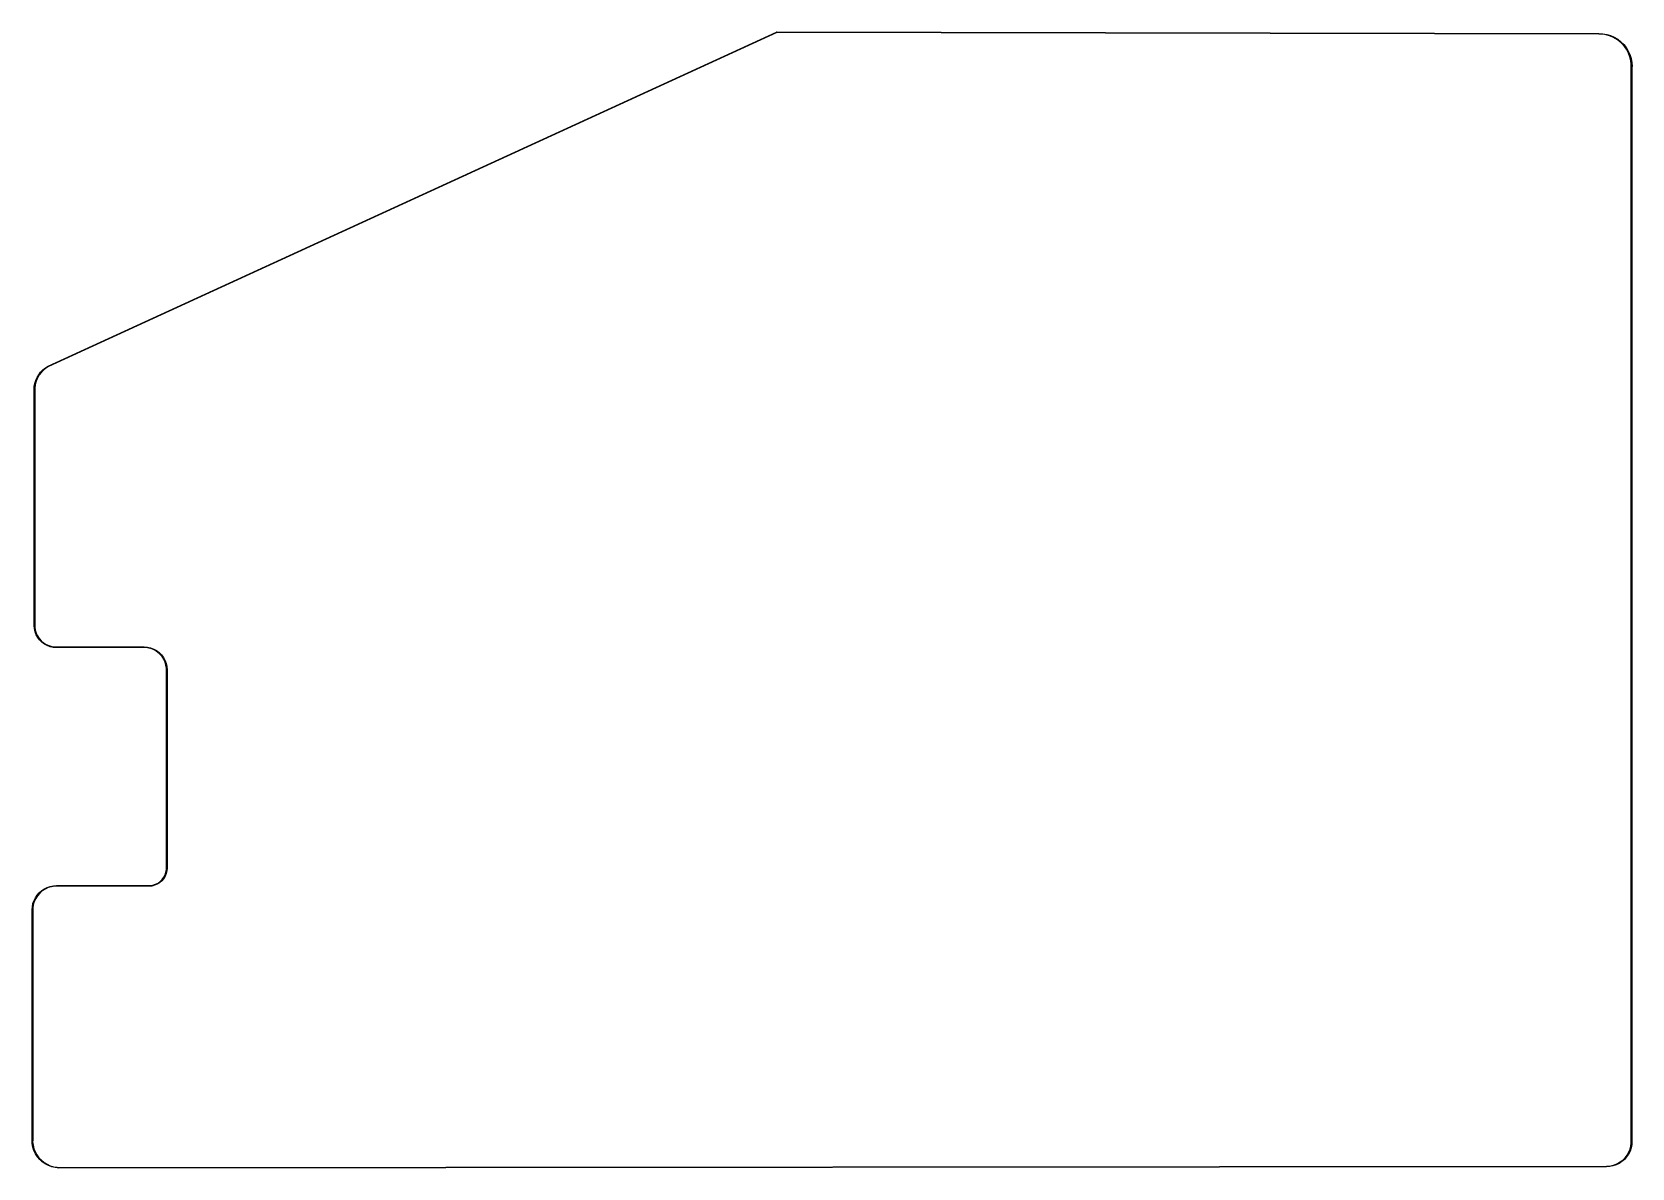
# Model space of a CAD drawing. Extents: x 412 to 531, y -381 to -296.
import ezdxf

# ---------------------------------------------------------------- set-up
doc = ezdxf.new("R2010")
doc.units = 0
doc.layers.add('BLACK', color=7, linetype='CONTINUOUS')

msp = doc.modelspace()

# ---------------------------------------------------------------- linework, layer by layer
at = {"layer": 'BLACK', "linetype": 'CONTINUOUS'}
for p, q in [((412.859577, -320.907276), (466.969291, -296.087963)), ((466.985151, -296.135696), (412.881329, -320.952308)), ((466.969291, -296.087963), (466.969956, -296.087804)), ((466.969956, -296.087804), (466.970189, -296.087573)), ((466.970189, -296.087573), (466.974491, -296.086725)), ((466.974491, -296.086725), (466.978781, -296.085704)), ((466.978781, -296.085704), (466.97909, -296.085818)), ((466.97909, -296.085818), (466.979759, -296.085687)), ((466.979759, -296.085687), (528.049597, -296.195686)), ((528.049669, -296.245687), (466.985151, -296.135696)), ((528.049597, -296.195686), (528.0496, -296.195686)), ((528.0496, -296.195686), (528.049759, -296.195687)), ((528.049769, -296.245667), (528.049669, -296.245687)), ((528.049759, -296.195687), (528.04982, -296.195699)), ((528.049828, -296.245686), (528.049769, -296.245667)), ((528.04982, -296.195699), (528.345159, -296.21227)), ((528.195075, -296.245053), (528.049828, -296.245687)), ((528.049828, -296.245687), (528.049828, -296.245686)), ((528.483599, -296.278859), (528.195075, -296.245053)), ((528.345159, -296.21227), (528.636545, -296.26446)), ((528.765921, -296.347296), (528.483599, -296.278859)), ((528.636545, -296.26446), (528.919486, -296.351491)), ((529.037899, -296.449358), (528.765921, -296.347296)), ((528.919486, -296.351491), (529.189831, -296.472086)), ((529.295545, -296.58355), (529.037899, -296.449358)), ((529.189831, -296.472086), (529.443615, -296.624477)), ((529.53508, -296.747903), (529.295545, -296.58355)), ((529.443615, -296.624477), (529.677117, -296.806429)), ((529.752992, -296.940006), (529.53508, -296.747903)), ((529.677117, -296.806429), (529.886912, -297.015273)), ((529.946083, -297.157043), (529.752992, -296.940006)), ((529.886912, -297.015273), (530.069923, -297.247947)), ((530.111521, -297.395829), (529.946083, -297.157043)), ((530.069923, -297.247947), (530.223465, -297.501037)), ((530.246882, -297.652864), (530.111521, -297.395829)), ((530.223465, -297.501037), (530.345286, -297.770831)), ((530.350178, -297.924376), (530.246882, -297.652864)), ((530.345286, -297.770831), (530.433601, -298.053374)), ((530.419896, -298.206384), (530.350178, -297.924376)), ((530.455012, -298.494751), (530.419896, -298.206384)), ((530.433601, -298.053374), (530.487113, -298.34452)), ((530.455, -298.64), (530.455037, -298.639809)), ((530.455, -378.040113), (530.455, -298.64)), ((530.455037, -298.639809), (530.455012, -298.494751)), ((530.487113, -298.34452), (530.505038, -298.64)), ((530.505038, -298.64), (530.505, -298.64)), ((530.505, -298.64), (530.505, -378.040113)), ((411.875394, -322.20593), (411.944804, -321.977121)), ((411.972832, -322.034198), (411.903952, -322.287931)), ((411.944804, -321.977121), (412.040626, -321.758057)), ((412.074638, -321.791793), (411.972832, -322.034198)), ((412.040626, -321.758057), (412.161533, -321.551775)), ((412.207586, -321.564967), (412.074638, -321.791793)), ((412.161533, -321.551775), (412.305849, -321.361134)), ((412.369343, -321.3577), (412.207586, -321.564967)), ((412.305849, -321.361134), (412.471572, -321.188777)), ((412.557072, -321.173627), (412.369343, -321.3577)), ((412.471572, -321.188777), (412.656404, -321.037094)), ((412.76748, -321.015977), (412.557072, -321.173627)), ((412.656404, -321.037094), (412.857785, -320.908187)), ((412.881329, -320.952308), (412.76748, -321.015977)), ((412.857785, -320.908187), (412.85852, -320.90804)), ((412.85852, -320.90804), (412.859577, -320.907276)), ((411.815, -322.680014), (411.816898, -322.670446)), ((411.825, -340.190014), (411.815, -322.680014)), ((411.816898, -322.670446), (411.820031, -322.667308)), ((411.820031, -322.667308), (411.83336, -322.44131)), ((411.83336, -322.44131), (411.875394, -322.20593)), ((411.869283, -322.68), (411.865007, -322.693157)), ((411.865007, -322.693157), (411.875, -340.189986)), ((411.903952, -322.287931), (411.869207, -322.548542)), ((411.869207, -322.548542), (411.869283, -322.68)), ((411.825001, -340.190021), (411.825, -340.190014)), ((411.841744, -340.424108), (411.825001, -340.190021)), ((411.891634, -340.65345), (411.841744, -340.424108)), ((411.875, -340.189986), (411.874998, -340.189994)), ((411.874998, -340.189994), (411.875, -340.19)), ((411.875, -340.19), (411.875, -340.304077)), ((411.875, -340.304077), (411.90747, -340.529908)), ((411.973655, -340.873358), (411.891634, -340.65345)), ((411.90747, -340.529908), (411.971748, -340.748819)), ((411.971748, -340.748819), (412.066526, -340.956355)), ((412.086138, -341.079354), (411.973655, -340.873358)), ((412.066526, -340.956355), (412.189875, -341.148289)), ((412.226792, -341.267246), (412.086138, -341.079354)), ((412.189875, -341.148289), (412.339284, -341.320716)), ((412.392754, -341.433208), (412.226792, -341.267246)), ((412.339284, -341.320716), (412.511711, -341.470125)), ((412.580646, -341.573862), (412.392754, -341.433208)), ((412.511711, -341.470125), (412.703645, -341.593474)), ((412.786642, -341.686345), (412.580646, -341.573862)), ((412.703645, -341.593474), (412.911181, -341.688252)), ((413.00655, -341.768366), (412.786642, -341.686345)), ((412.911181, -341.688252), (413.130092, -341.75253)), ((413.235892, -341.818256), (413.00655, -341.768366)), ((413.130092, -341.75253), (413.355923, -341.785)), ((413.47, -341.835), (413.235892, -341.818256)), ((413.355923, -341.785), (413.47, -341.785)), ((413.47, -341.785), (414.03, -341.785)), ((414.03, -341.835), (413.47, -341.835)), ((414.03, -341.785), (420, -341.785)), ((420, -341.835), (414.03, -341.835)), ((420, -341.785), (420.241224, -341.802253)), ((420.117653, -341.835), (420, -341.835)), ((420.350563, -341.868487), (420.117653, -341.835)), ((420.241224, -341.802253), (420.477537, -341.853659)), ((420.576337, -341.934781), (420.350563, -341.868487)), ((420.477537, -341.853659), (420.704128, -341.938174)), ((420.790378, -342.03253), (420.576337, -341.934781)), ((420.704128, -341.938174), (420.916386, -342.054075)), ((420.98833, -342.159746), (420.790378, -342.03253)), ((420.916386, -342.054075), (421.109989, -342.199004)), ((421.166162, -342.313838), (420.98833, -342.159746)), ((421.109989, -342.199004), (421.280996, -342.370011)), ((421.320254, -342.49167), (421.166162, -342.313838)), ((421.280996, -342.370011), (421.425925, -342.563614)), ((421.44747, -342.689622), (421.320254, -342.49167)), ((421.425925, -342.563614), (421.541826, -342.775872)), ((421.545219, -342.903663), (421.44747, -342.689622)), ((421.541826, -342.775872), (421.626341, -343.002463)), ((421.611513, -343.129437), (421.545219, -342.903663)), ((421.645, -343.362347), (421.611513, -343.129437)), ((421.626341, -343.002463), (421.677747, -343.238776)), ((421.645, -343.48), (421.645, -343.362347)), ((421.677747, -343.238776), (421.695, -343.48)), ((421.645, -358.21), (421.645, -343.48)), ((421.695, -343.48), (421.695, -358.21)), ((421.335398, -359.06015), (421.456136, -358.893969)), ((421.547314, -358.825157), (421.436218, -359.006449)), ((421.456136, -358.893969), (421.549391, -358.710946)), ((421.628682, -358.628718), (421.547314, -358.825157)), ((421.549391, -358.710946), (421.612866, -358.515588)), ((421.612866, -358.515588), (421.645, -358.312706)), ((421.678318, -358.421969), (421.628682, -358.628718)), ((421.645, -358.312706), (421.645, -358.21)), ((421.695, -358.21), (421.678318, -358.421969)), ((412.050064, -360.225098), (412.206601, -360.046601)), ((412.238768, -360.078768), (412.073435, -360.269573)), ((412.206601, -360.046601), (412.385098, -359.890064)), ((412.429573, -359.913435), (412.238768, -360.078768)), ((412.385098, -359.890064), (412.5825, -359.758164)), ((412.641965, -359.776939), (412.429573, -359.913435)), ((412.5825, -359.758164), (412.79543, -359.653159)), ((412.87162, -359.672059), (412.641965, -359.776939)), ((412.79543, -359.653159), (413.020243, -359.576845)), ((413.113864, -359.60093), (412.87162, -359.672059)), ((413.020243, -359.576845), (413.253095, -359.530528)), ((413.363765, -359.565), (413.113864, -359.60093)), ((413.253095, -359.530528), (413.49, -359.515)), ((413.49, -359.565), (413.363765, -359.565)), ((413.49, -359.515), (420.34, -359.515)), ((420.34, -359.565), (413.49, -359.565)), ((420.34, -359.515), (420.442706, -359.515)), ((420.551969, -359.548318), (420.34, -359.565)), ((420.442706, -359.515), (420.645588, -359.482866)), ((420.758718, -359.498682), (420.551969, -359.548318)), ((420.645588, -359.482866), (420.840946, -359.419391)), ((420.955157, -359.417314), (420.758718, -359.498682)), ((420.840946, -359.419391), (421.023969, -359.326136)), ((421.136449, -359.306218), (420.955157, -359.417314)), ((421.023969, -359.326136), (421.19015, -359.205398)), ((421.29813, -359.16813), (421.136449, -359.306218)), ((421.19015, -359.205398), (421.335398, -359.06015)), ((421.436218, -359.006449), (421.29813, -359.16813)), ((411.675001, -361.329974), (411.690528, -361.093095)), ((411.690528, -361.093095), (411.736845, -360.860243)), ((411.76093, -360.953864), (411.725, -361.203765)), ((411.725, -361.203765), (411.725, -361.33)), ((411.736845, -360.860243), (411.813159, -360.63543)), ((411.832059, -360.71162), (411.76093, -360.953864)), ((411.813159, -360.63543), (411.918164, -360.4225)), ((411.936939, -360.481965), (411.832059, -360.71162)), ((411.918164, -360.4225), (412.050064, -360.225098)), ((412.073435, -360.269573), (411.936939, -360.481965)), ((411.66364, -378.430733), (411.675, -361.329983)), ((411.675, -361.329983), (411.675001, -361.329974)), ((411.725, -361.330016), (411.71364, -378.431078)), ((411.725, -361.33), (411.724998, -361.330006)), ((411.724998, -361.330006), (411.725, -361.330016)), ((411.663613, -378.430814), (411.66364, -378.430733)), ((411.66364, -378.430814), (411.663613, -378.430814)), ((411.66364, -378.431044), (411.66364, -378.430814)), ((411.663658, -378.431138), (411.66364, -378.431044)), ((411.678083, -378.695146), (411.663658, -378.431138)), ((411.726385, -378.955427), (411.678083, -378.695146)), ((411.713639, -378.431308), (411.712405, -378.56071)), ((411.712405, -378.56071), (411.743141, -378.817695)), ((411.71364, -378.431078), (411.7136, -378.431275)), ((411.7136, -378.431275), (411.713611, -378.431308)), ((411.713611, -378.431308), (411.713639, -378.431308)), ((411.807745, -379.207341), (411.726385, -378.955427)), ((411.743141, -378.817695), (411.806656, -379.068597)), ((411.806656, -379.068597), (411.901898, -379.309253)), ((530.43791, -379.011209), (530.357092, -379.246037)), ((530.357817, -379.114965), (530.421578, -378.881156)), ((530.421578, -378.881156), (530.454382, -378.641039)), ((530.487493, -378.767862), (530.43791, -379.011209)), ((530.454382, -378.641039), (530.454999, -378.52)), ((530.454999, -378.52), (530.455, -378.040113)), ((530.504999, -378.520133), (530.487493, -378.767862)), ((530.504999, -378.52), (530.504983, -378.520079)), ((530.504983, -378.520079), (530.505, -378.520133)), ((530.505, -378.040113), (530.504999, -378.52)), ((530.505, -378.520133), (530.504999, -378.520133)), ((411.920813, -379.446705), (411.807745, -379.207341)), ((411.901898, -379.309253), (412.027285, -379.535668)), ((412.063713, -379.669548), (411.920813, -379.446705)), ((412.027285, -379.535668), (412.180738, -379.744086)), ((412.234074, -379.872173), (412.063713, -379.669548)), ((412.180738, -379.744086), (412.35971, -379.931049)), ((412.429068, -380.051217), (412.234074, -379.872173)), ((412.35971, -379.931049), (412.56123, -380.093454)), ((412.645461, -380.203709), (412.429068, -380.051217)), ((412.56123, -380.093454), (412.781956, -380.228607)), ((412.87966, -380.327119), (412.645461, -380.203709)), ((412.781956, -380.228607), (413.018224, -380.334264)), ((528.961462, -380.333526), (529.195607, -380.27101)), ((529.326681, -380.270982), (529.091426, -380.35055)), ((529.195607, -380.27101), (529.41963, -380.178565)), ((529.549586, -380.161487), (529.326681, -380.270982)), ((529.41963, -380.178565), (529.629723, -380.057764)), ((529.756354, -380.023925), (529.549586, -380.161487)), ((529.629723, -380.057764), (529.822317, -379.910659)), ((529.943469, -379.860635), (529.756354, -380.023925)), ((529.822317, -379.910659), (529.994137, -379.73975)), ((530.107753, -379.67439), (529.943469, -379.860635)), ((529.994137, -379.73975), (530.142265, -379.547941)), ((530.246413, -379.468357), (530.107753, -379.67439)), ((530.142265, -379.547941), (530.264182, -379.338493)), ((530.357092, -379.246037), (530.246413, -379.468357)), ((530.264182, -379.338493), (530.357817, -379.114965)), ((413.127782, -380.419399), (412.87966, -380.327119)), ((413.018224, -380.334264), (413.266114, -380.408672)), ((413.385706, -380.479017), (413.127782, -380.419399)), ((413.266114, -380.408672), (413.521512, -380.450597)), ((413.649155, -380.504985), (413.385706, -380.479017)), ((413.521512, -380.450597), (413.650424, -380.454999)), ((413.649478, -380.504892), (413.649155, -380.504986)), ((413.649155, -380.504986), (413.649155, -380.504985)), ((413.65002, -380.505), (413.649478, -380.504892)), ((528.600019, -380.415027), (413.65002, -380.505)), ((413.650424, -380.454999), (528.59998, -380.365027)), ((528.59998, -380.365027), (528.599992, -380.365029)), ((528.599992, -380.365029), (528.6, -380.365027)), ((528.6, -380.365027), (528.6, -380.365026)), ((528.6, -380.365026), (528.721174, -380.365053)), ((528.600035, -380.415023), (528.600019, -380.415027)), ((528.847819, -380.398838), (528.600035, -380.415023)), ((528.721174, -380.365053), (528.961462, -380.333526)), ((529.091426, -380.35055), (528.847819, -380.398838))]:
    msp.add_line(p, q, dxfattribs=at)

doc.saveas('drawing.dxf')
